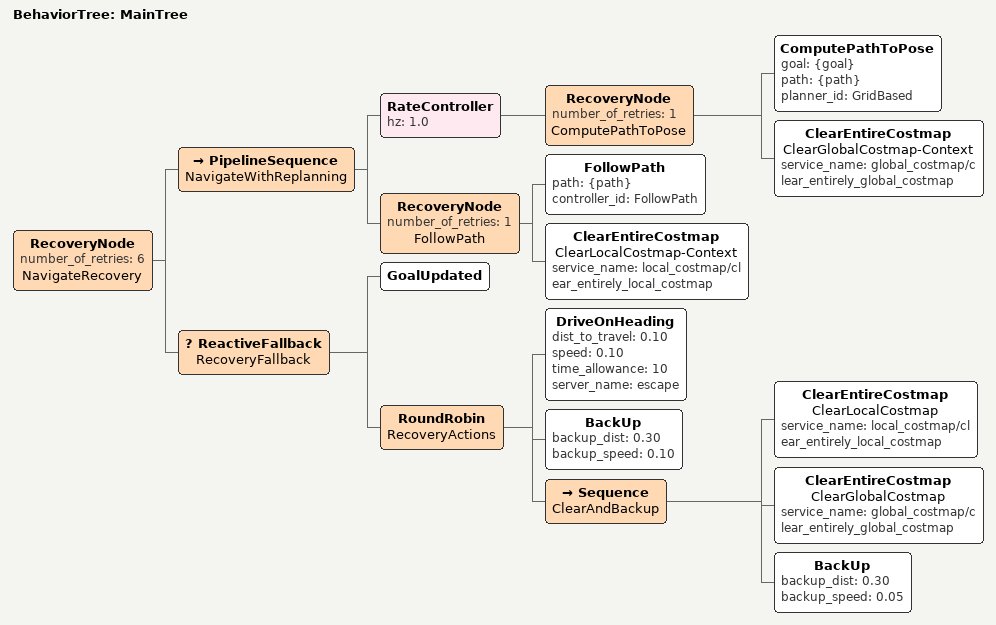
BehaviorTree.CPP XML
<!--
  恢复行为树 (NavigateToPose)

  当全局规划器无法找到路径时，按顺序尝试:
    1. SafeEscape — 360° 多深度扫描找最安全方向, 移动 30cm
    2. BackUp — 倒退 30cm (应急)
    3. 清代价地图 + BackUp — 清除后倒退
-->
<root main_tree_to_execute="MainTree">
  <BehaviorTree ID="MainTree">
    <RecoveryNode number_of_retries="6" name="NavigateRecovery">
      <PipelineSequence name="NavigateWithReplanning">
        <RateController hz="1.0">
          <RecoveryNode number_of_retries="1" name="ComputePathToPose">
            <ComputePathToPose goal="{goal}" path="{path}" planner_id="GridBased"/>
            <ClearEntireCostmap name="ClearGlobalCostmap-Context" service_name="global_costmap/clear_entirely_global_costmap"/>
          </RecoveryNode>
        </RateController>
        <RecoveryNode number_of_retries="1" name="FollowPath">
          <FollowPath path="{path}" controller_id="FollowPath"/>
          <ClearEntireCostmap name="ClearLocalCostmap-Context" service_name="local_costmap/clear_entirely_local_costmap"/>
        </RecoveryNode>
      </PipelineSequence>

      <ReactiveFallback name="RecoveryFallback">
        <GoalUpdated/>

        <RoundRobin name="RecoveryActions">
          <DriveOnHeading dist_to_travel="0.10" speed="0.10"
            time_allowance="10" server_name="escape"/>
          <BackUp backup_dist="0.30" backup_speed="0.10"/>
          <Sequence name="ClearAndBackup">
            <ClearEntireCostmap name="ClearLocalCostmap" service_name="local_costmap/clear_entirely_local_costmap"/>
            <ClearEntireCostmap name="ClearGlobalCostmap" service_name="global_costmap/clear_entirely_global_costmap"/>
            <BackUp backup_dist="0.30" backup_speed="0.05"/>
          </Sequence>
        </RoundRobin>

      </ReactiveFallback>
    </RecoveryNode>
  </BehaviorTree>
</root>
